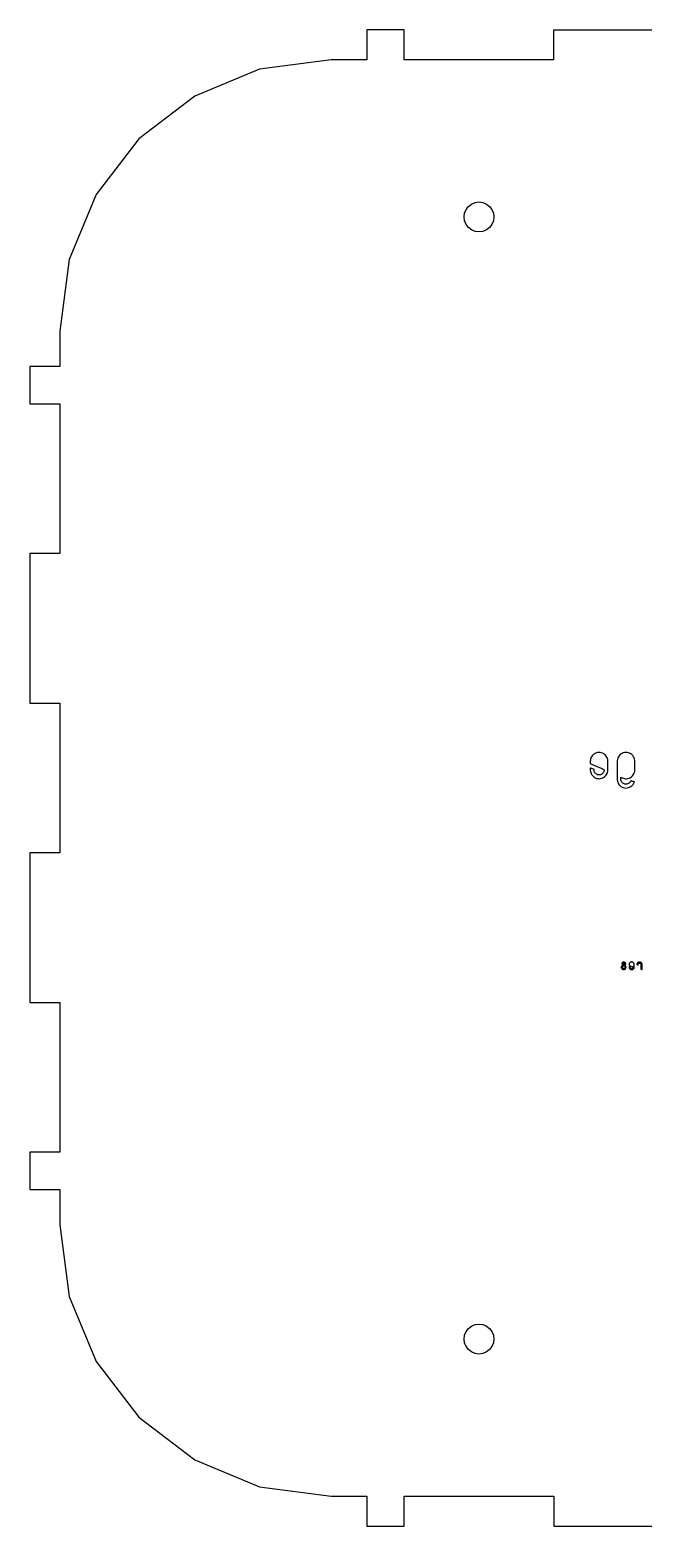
# Model space of a CAD drawing. Header units: metres. Extents: x 300 to 1036, y 0 to 304.
# Drawn here: x 504 to 585.9, y 104 to 304 of the extents above; entities that cross this region are included whole.
import ezdxf

# ---------------------------------------------------------------- set-up
doc = ezdxf.new("R2010")
doc.units = ezdxf.units.M

msp = doc.modelspace()

# ---------------------------------------------------------------- linework, layer by layer
at = {"layer": 'COMPONENT0'}
for p, q in [((578.88, 206.37), (578.87, 206.23)), ((578.87, 206.23), (578.87, 206.2)), ((578.87, 206.2), (578.87, 206.13)), ((578.87, 206.13), (578.87, 206.05)), ((578.87, 206.05), (578.87, 205.98)), ((578.91, 206.54), (578.88, 206.37)), ((578.96, 206.69), (578.91, 206.54)), ((579.03, 206.84), (578.96, 206.69)), ((579.13, 206.97), (579.03, 206.84)), ((579.25, 207.09), (579.13, 206.97)), ((579.39, 207.2), (579.25, 207.09)), ((579.53, 207.28), (579.39, 207.2)), ((579.68, 207.35), (579.53, 207.28)), ((579.83, 207.39), (579.68, 207.35)), ((580, 207.41), (579.83, 207.39)), ((580.17, 207.4), (580, 207.41)), ((580.33, 207.38), (580.17, 207.4)), ((580.49, 207.33), (580.33, 207.38)), ((580.63, 207.26), (580.49, 207.33)), ((580.77, 207.16), (580.63, 207.26)), ((580.9, 207.05), (580.77, 207.16)), ((581.01, 206.92), (580.9, 207.05)), ((581.09, 206.78), (581.01, 206.92)), ((581.16, 206.63), (581.09, 206.78)), ((581.2, 206.48), (581.16, 206.63)), ((581.22, 206.31), (581.2, 206.48)), ((581.23, 206.2), (581.22, 206.31)), ((581.23, 206.01), (581.23, 206.2)), ((581.23, 205.73), (581.23, 206.01)), ((582.49, 206.48), (582.46, 206.3)), ((582.46, 206.3), (582.46, 206.14)), ((582.46, 206.14), (582.46, 205.69)), ((582.53, 206.64), (582.49, 206.48)), ((582.6, 206.8), (582.53, 206.64)), ((582.7, 206.94), (582.6, 206.8)), ((582.82, 207.08), (582.7, 206.94)), ((582.96, 207.19), (582.82, 207.08)), ((583.11, 207.28), (582.96, 207.19)), ((583.27, 207.35), (583.11, 207.28)), ((583.43, 207.39), (583.27, 207.35)), ((583.61, 207.41), (583.43, 207.39)), ((583.79, 207.4), (583.61, 207.41)), ((583.96, 207.36), (583.79, 207.4)), ((584.13, 207.31), (583.96, 207.36)), ((584.28, 207.22), (584.13, 207.31)), ((584.42, 207.12), (584.28, 207.22)), ((584.54, 206.99), (584.42, 207.12)), ((584.65, 206.84), (584.54, 206.99)), ((584.73, 206.69), (584.65, 206.84)), ((584.78, 206.53), (584.73, 206.69)), ((584.81, 206.36), (584.78, 206.53)), ((584.81, 206.22), (584.81, 206.36)), ((584.81, 206.05), (584.81, 206.22)), ((584.81, 205.76), (584.81, 206.05)), ((578.87, 205.98), (578.87, 205.94)), ((578.87, 205.94), (578.95, 205.91)), ((578.88, 205.36), (578.87, 205.29)), ((578.87, 205.29), (578.87, 205.22)), ((578.87, 205.22), (578.87, 205.15)), ((578.87, 205.15), (578.87, 205.1)), ((578.87, 205.1), (578.87, 205.05)), ((578.87, 205.05), (578.89, 204.89)), ((578.94, 205.33), (578.88, 205.36)), ((578.89, 204.89), (578.93, 204.74)), ((578.93, 204.74), (579, 204.59)), ((579.05, 205.28), (578.94, 205.33)), ((578.95, 205.91), (579.27, 205.76)), ((579, 204.59), (579.09, 204.44)), ((579.18, 205.22), (579.05, 205.28)), ((579.09, 204.44), (579.2, 204.3)), ((579.3, 205.17), (579.18, 205.22)), ((579.2, 204.3), (579.33, 204.17)), ((579.27, 205.76), (579.74, 205.55)), ((579.37, 205.12), (579.3, 205.17)), ((579.33, 204.17), (579.45, 204.08)), ((579.37, 205.08), (579.37, 205.12)), ((579.38, 204.98), (579.37, 205.08)), ((579.4, 204.89), (579.38, 204.98)), ((579.44, 204.8), (579.4, 204.89)), ((579.48, 204.72), (579.44, 204.8)), ((579.45, 204.08), (579.59, 204)), ((579.54, 204.64), (579.48, 204.72)), ((579.61, 204.58), (579.54, 204.64)), ((579.59, 204), (579.74, 203.95)), ((579.69, 204.52), (579.61, 204.58)), ((579.77, 204.47), (579.69, 204.52)), ((579.74, 205.55), (580.23, 205.34)), ((579.85, 204.44), (579.77, 204.47)), ((579.94, 204.42), (579.85, 204.44)), ((580.03, 204.42), (579.94, 204.42)), ((580.14, 204.42), (580.03, 204.42)), ((580.24, 204.44), (580.14, 204.42)), ((580.23, 205.34), (580.6, 205.17)), ((580.33, 204.48), (580.24, 204.44)), ((580.41, 204.52), (580.33, 204.48)), ((580.4, 203.96), (580.55, 204.02)), ((580.49, 204.58), (580.41, 204.52)), ((580.56, 204.65), (580.49, 204.58)), ((580.55, 204.02), (580.69, 204.1)), ((580.62, 204.73), (580.56, 204.65)), ((580.6, 205.17), (580.73, 205.1)), ((580.66, 204.81), (580.62, 204.73)), ((580.7, 204.9), (580.66, 204.81)), ((580.69, 204.1), (580.83, 204.2)), ((580.72, 205), (580.7, 204.9)), ((580.73, 205.1), (580.72, 205)), ((580.83, 204.2), (580.95, 204.32)), ((580.95, 204.32), (581.05, 204.46)), ((581.05, 204.46), (581.13, 204.6)), ((581.13, 204.6), (581.18, 204.75)), ((581.18, 204.75), (581.21, 204.91)), ((581.21, 204.91), (581.23, 205.08)), ((581.23, 205.42), (581.23, 205.73)), ((581.23, 205.18), (581.23, 205.42)), ((581.23, 205.08), (581.23, 205.18)), ((582.46, 205.69), (582.46, 205.03)), ((582.46, 205.03), (582.46, 204.38)), ((582.46, 204.38), (582.46, 203.93)), ((582.96, 204.08), (582.96, 204.12)), ((582.96, 204.12), (583.05, 204.07)), ((582.96, 204.01), (582.96, 204.08)), ((582.96, 203.94), (582.96, 204.01)), ((583.05, 204.07), (583.17, 204.01)), ((583.17, 204.01), (583.29, 203.96)), ((584.07, 203.99), (584.22, 204.06)), ((584.22, 204.06), (584.37, 204.16)), ((584.37, 204.16), (584.5, 204.28)), ((584.5, 204.28), (584.61, 204.42)), ((584.61, 204.42), (584.7, 204.57)), ((584.7, 204.57), (584.76, 204.73)), ((584.76, 204.73), (584.8, 204.9)), ((584.8, 204.9), (584.81, 205.07)), ((584.81, 205.44), (584.81, 205.76)), ((584.81, 205.18), (584.81, 205.44)), ((584.81, 205.07), (584.81, 205.18)), ((579.74, 203.95), (579.9, 203.92)), ((579.9, 203.92), (580.07, 203.91)), ((580.07, 203.91), (580.24, 203.93)), ((580.24, 203.93), (580.4, 203.96)), ((582.46, 203.93), (582.46, 203.77)), ((582.46, 203.77), (582.49, 203.59)), ((582.49, 203.59), (582.53, 203.43)), ((582.53, 203.43), (582.6, 203.27)), ((582.6, 203.27), (582.7, 203.13)), ((582.7, 203.13), (582.82, 202.99)), ((582.82, 202.99), (582.96, 202.88)), ((582.96, 203.87), (582.96, 203.94)), ((582.96, 203.85), (582.96, 203.87)), ((582.97, 203.74), (582.96, 203.85)), ((582.96, 202.88), (583.11, 202.79)), ((582.99, 203.64), (582.97, 203.74)), ((583.03, 203.55), (582.99, 203.64)), ((583.08, 203.46), (583.03, 203.55)), ((583.14, 203.39), (583.08, 203.46)), ((583.11, 202.79), (583.27, 202.72)), ((583.22, 203.31), (583.14, 203.39)), ((583.3, 203.26), (583.22, 203.31)), ((583.27, 202.72), (583.43, 202.68)), ((583.29, 203.96), (583.43, 203.93)), ((583.39, 203.21), (583.3, 203.26)), ((583.48, 203.19), (583.39, 203.21)), ((583.43, 203.93), (583.57, 203.91)), ((583.43, 202.68), (583.61, 202.66)), ((583.57, 203.17), (583.48, 203.19)), ((583.57, 203.91), (583.73, 203.91)), ((583.67, 203.17), (583.57, 203.17)), ((583.61, 202.66), (583.79, 202.67)), ((583.77, 203.18), (583.67, 203.17)), ((583.73, 203.91), (583.9, 203.94)), ((583.86, 203.21), (583.77, 203.18)), ((583.79, 202.67), (583.96, 202.71)), ((583.95, 203.25), (583.86, 203.21)), ((583.9, 203.94), (584.07, 203.99)), ((584.04, 203.31), (583.95, 203.25)), ((583.96, 202.71), (584.13, 202.76)), ((584.12, 203.37), (584.04, 203.31)), ((584.16, 203.42), (584.12, 203.37)), ((584.13, 202.76), (584.28, 202.85)), ((584.19, 203.46), (584.16, 203.42)), ((584.22, 203.51), (584.19, 203.46)), ((584.25, 203.55), (584.22, 203.51)), ((584.27, 203.6), (584.25, 203.55)), ((584.31, 203.6), (584.27, 203.6)), ((584.28, 202.85), (584.42, 202.95)), ((584.43, 203.57), (584.31, 203.6)), ((584.42, 202.95), (584.52, 203.06)), ((584.56, 203.54), (584.43, 203.57)), ((584.52, 203.06), (584.59, 203.14)), ((584.69, 203.52), (584.56, 203.54)), ((584.59, 203.14), (584.65, 203.23)), ((584.65, 203.23), (584.7, 203.33)), ((584.76, 203.5), (584.69, 203.52)), ((584.7, 203.33), (584.75, 203.43)), ((584.75, 203.43), (584.76, 203.5))]:
    msp.add_line(p, q, dxfattribs=at)
at = {"layer": 'COMPONENT1'}
for p, q in [((583.03, 178.83), (583, 178.76)), ((583, 178.76), (583, 178.7)), ((583, 178.7), (583.01, 178.63)), ((583.01, 178.63), (583.04, 178.56)), ((583.07, 178.9), (583.03, 178.83)), ((583.04, 178.56), (583.08, 178.49)), ((583.12, 178.95), (583.07, 178.9)), ((583.1, 179.26), (583.08, 179.21)), ((583.08, 179.21), (583.08, 179.18)), ((583.08, 179.18), (583.13, 179.15)), ((583.08, 178.49), (583.14, 178.44)), ((583.12, 179.3), (583.1, 179.26)), ((583.16, 179.34), (583.12, 179.3)), ((583.19, 178.98), (583.12, 178.95)), ((583.13, 179.15), (583.19, 179.13)), ((583.14, 178.44), (583.21, 178.4)), ((583.15, 178.73), (583.16, 178.77)), ((583.15, 178.69), (583.15, 178.73)), ((583.16, 178.65), (583.15, 178.69)), ((583.21, 179.38), (583.16, 179.34)), ((583.16, 178.77), (583.18, 178.8)), ((583.18, 178.61), (583.16, 178.65)), ((583.18, 178.8), (583.21, 178.84)), ((583.21, 178.58), (583.18, 178.61)), ((583.19, 179.13), (583.22, 179.17)), ((583.27, 179.01), (583.19, 178.98)), ((583.27, 179.4), (583.21, 179.38)), ((583.21, 178.84), (583.25, 178.86)), ((583.24, 178.55), (583.21, 178.58)), ((583.21, 178.4), (583.3, 178.38)), ((583.22, 179.17), (583.23, 179.19)), ((583.23, 179.19), (583.25, 179.22)), ((583.29, 178.54), (583.24, 178.55)), ((583.25, 179.22), (583.27, 179.24)), ((583.25, 178.86), (583.3, 178.88)), ((583.34, 179.41), (583.27, 179.4)), ((583.27, 179.24), (583.3, 179.25)), ((583.35, 179.02), (583.27, 179.01)), ((583.33, 178.53), (583.29, 178.54)), ((583.3, 179.25), (583.33, 179.25)), ((583.3, 178.88), (583.35, 178.89)), ((583.3, 178.38), (583.38, 178.38)), ((583.33, 179.25), (583.36, 179.25)), ((583.38, 178.54), (583.33, 178.53)), ((583.4, 179.4), (583.34, 179.41)), ((583.38, 179.03), (583.35, 179.02)), ((583.35, 178.89), (583.42, 178.9)), ((583.36, 179.25), (583.39, 179.24)), ((583.41, 179.04), (583.38, 179.03)), ((583.43, 178.55), (583.38, 178.54)), ((583.38, 178.38), (583.46, 178.41)), ((583.39, 179.24), (583.41, 179.23)), ((583.46, 179.37), (583.4, 179.4)), ((583.41, 179.23), (583.44, 179.2)), ((583.43, 179.06), (583.41, 179.04)), ((583.42, 178.9), (583.47, 178.92)), ((583.44, 179.08), (583.43, 179.06)), ((583.47, 178.58), (583.43, 178.55)), ((583.44, 179.2), (583.45, 179.18)), ((583.45, 179.1), (583.44, 179.08)), ((583.45, 179.18), (583.46, 179.16)), ((583.46, 179.13), (583.45, 179.1)), ((583.51, 179.34), (583.46, 179.37)), ((583.46, 179.16), (583.46, 179.13)), ((583.46, 178.41), (583.53, 178.44)), ((583.47, 178.92), (583.52, 178.95)), ((583.5, 178.62), (583.47, 178.58)), ((583.52, 178.66), (583.5, 178.62)), ((583.56, 179.29), (583.51, 179.34)), ((583.52, 178.95), (583.56, 178.99)), ((583.53, 178.71), (583.52, 178.66)), ((583.54, 178.8), (583.53, 178.76)), ((583.53, 178.76), (583.53, 178.73)), ((583.53, 178.73), (583.53, 178.71)), ((583.53, 178.44), (583.59, 178.5)), ((583.59, 178.78), (583.54, 178.8)), ((583.59, 179.23), (583.56, 179.29)), ((583.56, 178.99), (583.58, 179.04)), ((583.58, 179.04), (583.6, 179.11)), ((583.6, 179.17), (583.59, 179.23)), ((583.65, 178.75), (583.59, 178.78)), ((583.59, 178.5), (583.64, 178.58)), ((583.6, 179.13), (583.6, 179.17)), ((583.6, 179.11), (583.6, 179.13)), ((583.64, 178.58), (583.67, 178.65)), ((583.68, 178.73), (583.65, 178.75)), ((583.67, 178.65), (583.68, 178.73)), ((584.06, 179.15), (584.05, 179.1)), ((584.05, 179.1), (584.05, 179.06)), ((584.05, 179.06), (584.05, 179.03)), ((584.05, 179.03), (584.05, 178.99)), ((584.05, 178.99), (584.07, 178.97)), ((584.07, 178.8), (584.05, 178.77)), ((584.05, 178.77), (584.05, 178.73)), ((584.05, 178.73), (584.05, 178.67)), ((584.05, 178.67), (584.07, 178.63)), ((584.07, 179.2), (584.06, 179.15)), ((584.09, 179.24), (584.07, 179.2)), ((584.07, 178.97), (584.17, 178.92)), ((584.1, 178.78), (584.07, 178.8)), ((584.07, 178.63), (584.08, 178.58)), ((584.08, 178.58), (584.11, 178.54)), ((584.12, 179.28), (584.09, 179.24)), ((584.14, 178.77), (584.1, 178.78)), ((584.11, 178.54), (584.14, 178.49)), ((584.16, 179.31), (584.12, 179.28)), ((584.17, 178.75), (584.14, 178.77)), ((584.14, 178.49), (584.18, 178.46)), ((584.2, 179.35), (584.16, 179.31)), ((584.17, 178.92), (584.3, 178.86)), ((584.19, 178.73), (584.17, 178.75)), ((584.18, 178.46), (584.22, 178.43)), ((584.2, 178.7), (584.19, 178.73)), ((584.24, 179.37), (584.2, 179.35)), ((584.2, 178.67), (584.2, 178.7)), ((584.21, 178.64), (584.2, 178.67)), ((584.23, 178.62), (584.21, 178.64)), ((584.22, 178.43), (584.26, 178.41)), ((584.24, 178.6), (584.23, 178.62)), ((584.28, 179.39), (584.24, 179.37)), ((584.26, 178.58), (584.24, 178.6)), ((584.29, 178.56), (584.26, 178.58)), ((584.26, 178.41), (584.3, 178.39)), ((584.33, 179.4), (584.28, 179.39)), ((584.31, 178.55), (584.29, 178.56)), ((584.3, 178.86), (584.45, 178.8)), ((584.3, 178.39), (584.35, 178.38)), ((584.34, 178.54), (584.31, 178.55)), ((584.38, 179.41), (584.33, 179.4)), ((584.36, 178.53), (584.34, 178.54)), ((584.35, 178.38), (584.4, 178.38)), ((584.39, 178.53), (584.36, 178.53)), ((584.43, 179.41), (584.38, 179.41)), ((584.42, 178.53), (584.39, 178.53)), ((584.4, 178.38), (584.45, 178.39)), ((584.45, 178.54), (584.42, 178.53)), ((584.48, 179.4), (584.43, 179.41)), ((584.45, 178.8), (584.55, 178.75)), ((584.47, 178.55), (584.45, 178.54)), ((584.45, 178.39), (584.5, 178.4)), ((584.5, 178.56), (584.47, 178.55)), ((584.52, 179.38), (584.48, 179.4)), ((584.52, 178.58), (584.5, 178.56)), ((584.5, 178.4), (584.54, 178.41)), ((584.56, 179.36), (584.52, 179.38)), ((584.54, 178.6), (584.52, 178.58)), ((584.56, 178.62), (584.54, 178.6)), ((584.54, 178.41), (584.58, 178.44)), ((584.55, 178.75), (584.59, 178.73)), ((584.6, 179.34), (584.56, 179.36)), ((584.57, 178.65), (584.56, 178.62)), ((584.58, 178.67), (584.57, 178.65)), ((584.59, 178.7), (584.58, 178.67)), ((584.58, 178.44), (584.62, 178.47)), ((584.59, 178.73), (584.59, 178.7)), ((584.64, 179.3), (584.6, 179.34)), ((584.62, 178.47), (584.66, 178.5)), ((584.67, 179.26), (584.64, 179.3)), ((584.66, 178.5), (584.69, 178.54)), ((584.7, 179.22), (584.67, 179.26)), ((584.69, 178.54), (584.71, 178.58)), ((584.72, 179.18), (584.7, 179.22)), ((584.71, 178.58), (584.72, 178.63)), ((584.73, 179.13), (584.72, 179.18)), ((584.72, 178.63), (584.73, 178.68)), ((584.74, 179.09), (584.73, 179.13)), ((584.73, 178.68), (584.74, 178.73)), ((584.74, 179.05), (584.74, 179.09)), ((584.74, 179), (584.74, 179.05)), ((584.74, 178.91), (584.74, 179)), ((584.74, 178.83), (584.74, 178.91)), ((584.74, 178.75), (584.74, 178.83)), ((584.74, 178.73), (584.74, 178.75)), ((585.11, 179.16), (585.1, 179.12)), ((585.1, 179.12), (585.1, 179.08)), ((585.1, 179.08), (585.13, 179.05)), ((585.13, 179.19), (585.11, 179.16)), ((585.14, 179.23), (585.13, 179.19)), ((585.13, 179.05), (585.16, 179.03)), ((585.17, 179.26), (585.14, 179.23)), ((585.16, 179.03), (585.2, 179.02)), ((585.19, 179.3), (585.17, 179.26)), ((585.22, 179.33), (585.19, 179.3)), ((585.2, 179.02), (585.22, 179)), ((585.25, 179.35), (585.22, 179.33)), ((585.22, 179), (585.25, 179.03)), ((585.29, 179.37), (585.25, 179.35)), ((585.25, 179.1), (585.27, 179.14)), ((585.25, 179.05), (585.25, 179.1)), ((585.25, 179.03), (585.25, 179.05)), ((585.27, 179.14), (585.29, 179.18)), ((585.32, 179.39), (585.29, 179.37)), ((585.29, 179.18), (585.32, 179.22)), ((585.36, 179.4), (585.32, 179.39)), ((585.32, 179.22), (585.36, 179.24)), ((585.4, 179.4), (585.36, 179.4)), ((585.36, 179.24), (585.41, 179.26)), ((585.45, 179.41), (585.4, 179.4)), ((585.41, 179.26), (585.45, 179.26)), ((585.49, 179.4), (585.45, 179.41)), ((585.45, 179.26), (585.5, 179.25)), ((585.53, 179.4), (585.49, 179.4)), ((585.5, 179.25), (585.54, 179.23)), ((585.57, 179.39), (585.53, 179.4)), ((585.54, 179.23), (585.58, 179.21)), ((585.6, 179.37), (585.57, 179.39)), ((585.58, 179.21), (585.61, 179.17)), ((585.64, 179.35), (585.6, 179.37)), ((585.61, 179.17), (585.63, 179.13)), ((585.63, 179.13), (585.64, 179.09)), ((585.67, 179.33), (585.64, 179.35)), ((585.64, 179.09), (585.64, 179.06)), ((585.64, 179.06), (585.64, 179)), ((585.64, 179), (585.64, 178.89)), ((585.64, 178.89), (585.64, 178.75)), ((585.64, 178.75), (585.64, 178.62)), ((585.64, 178.62), (585.64, 178.51)), ((585.64, 178.51), (585.64, 178.45)), ((585.64, 178.45), (585.67, 178.44)), ((585.7, 179.3), (585.67, 179.33)), ((585.67, 178.44), (585.7, 178.42)), ((585.73, 179.26), (585.7, 179.3)), ((585.7, 178.42), (585.73, 178.41)), ((585.75, 179.23), (585.73, 179.26)), ((585.73, 178.41), (585.76, 178.4)), ((585.77, 179.19), (585.75, 179.23)), ((585.76, 178.4), (585.79, 178.38)), ((585.78, 179.16), (585.77, 179.19)), ((585.79, 179.12), (585.78, 179.16)), ((585.79, 179.08), (585.79, 179.12)), ((585.79, 179.04), (585.79, 179.08)), ((585.79, 178.96), (585.79, 179.04)), ((585.79, 178.82), (585.79, 178.96)), ((585.79, 178.67), (585.79, 178.82)), ((585.79, 178.53), (585.79, 178.67)), ((585.79, 178.42), (585.79, 178.53)), ((585.79, 178.38), (585.79, 178.42))]:
    msp.add_line(p, q, dxfattribs=at)
at = {"layer": 'GROUP4'}
for p, q in [((554, 304), (549, 304)), ((549, 304), (549, 300)), ((554, 300), (554, 304)), ((574, 304), (594, 304)), ((574, 300), (574, 304)), ((544.26, 300), (534.69, 298.74)), ((549, 300), (544.26, 300)), ((574, 300), (554, 300)), ((534.69, 298.74), (526.02, 295.15)), ((526.02, 295.15), (518.57, 289.43)), ((518.57, 289.43), (512.85, 281.98)), ((512.85, 281.98), (509.26, 273.31)), ((562.07, 279.52), (562.27, 280)), ((562.27, 280), (562.59, 280.41)), ((562.59, 280.41), (563, 280.73)), ((563, 280.73), (563.48, 280.93)), ((563.48, 280.93), (564, 281)), ((564, 281), (564.52, 280.93)), ((564.52, 280.93), (565, 280.73)), ((565, 280.73), (565.41, 280.41)), ((565.41, 280.41), (565.73, 280)), ((565.73, 280), (565.93, 279.52)), ((562, 279), (562.07, 279.52)), ((562.07, 278.48), (562, 279)), ((562.27, 278), (562.07, 278.48)), ((562.59, 277.59), (562.27, 278)), ((565.73, 278), (565.41, 277.59)), ((565.93, 278.48), (565.73, 278)), ((565.93, 279.52), (566, 279)), ((566, 279), (565.93, 278.48)), ((563, 277.27), (562.59, 277.59)), ((563.48, 277.07), (563, 277.27)), ((564, 277), (563.48, 277.07)), ((564.52, 277.07), (564, 277)), ((565, 277.27), (564.52, 277.07)), ((565.41, 277.59), (565, 277.27)), ((509.26, 273.31), (508, 263.74)), ((508, 263.74), (508, 259)), ((508, 259), (504, 259)), ((504, 259), (504, 254)), ((504, 254), (508, 254)), ((508, 254), (508, 234)), ((508, 234), (504, 234)), ((504, 234), (504, 214)), ((504, 214), (508, 214)), ((508, 214), (508, 194)), ((508, 194), (504, 194)), ((504, 194), (504, 174)), ((504, 174), (508, 174)), ((508, 174), (508, 154)), ((508, 154), (504, 154)), ((504, 154), (504, 149)), ((504, 149), (508, 149)), ((508, 149), (508, 144.26)), ((508, 144.26), (509.26, 134.69)), ((509.26, 134.69), (512.85, 126.02)), ((562.07, 129.52), (562.27, 130)), ((562.27, 130), (562.59, 130.41)), ((562.59, 130.41), (563, 130.73)), ((563, 130.73), (563.48, 130.93)), ((563.48, 130.93), (564, 131)), ((564, 131), (564.52, 130.93)), ((564.52, 130.93), (565, 130.73)), ((565, 130.73), (565.41, 130.41)), ((565.41, 130.41), (565.73, 130)), ((565.73, 130), (565.93, 129.52)), ((562, 129), (562.07, 129.52)), ((562.07, 128.48), (562, 129)), ((562.27, 128), (562.07, 128.48)), ((562.59, 127.59), (562.27, 128)), ((565.73, 128), (565.41, 127.59)), ((565.93, 128.48), (565.73, 128)), ((565.93, 129.52), (566, 129)), ((566, 129), (565.93, 128.48)), ((512.85, 126.02), (518.57, 118.57)), ((563, 127.27), (562.59, 127.59)), ((563.48, 127.07), (563, 127.27)), ((564, 127), (563.48, 127.07)), ((564.52, 127.07), (564, 127)), ((565, 127.27), (564.52, 127.07)), ((565.41, 127.59), (565, 127.27)), ((518.57, 118.57), (526.02, 112.85)), ((526.02, 112.85), (534.69, 109.26)), ((534.69, 109.26), (544.26, 108)), ((544.26, 108), (549, 108)), ((549, 108), (549, 104)), ((554, 104), (554, 108)), ((554, 108), (574, 108)), ((574, 108), (574, 104)), ((549, 104), (554, 104)), ((574, 104), (594, 104))]:
    msp.add_line(p, q, dxfattribs=at)

doc.saveas('drawing.dxf')
